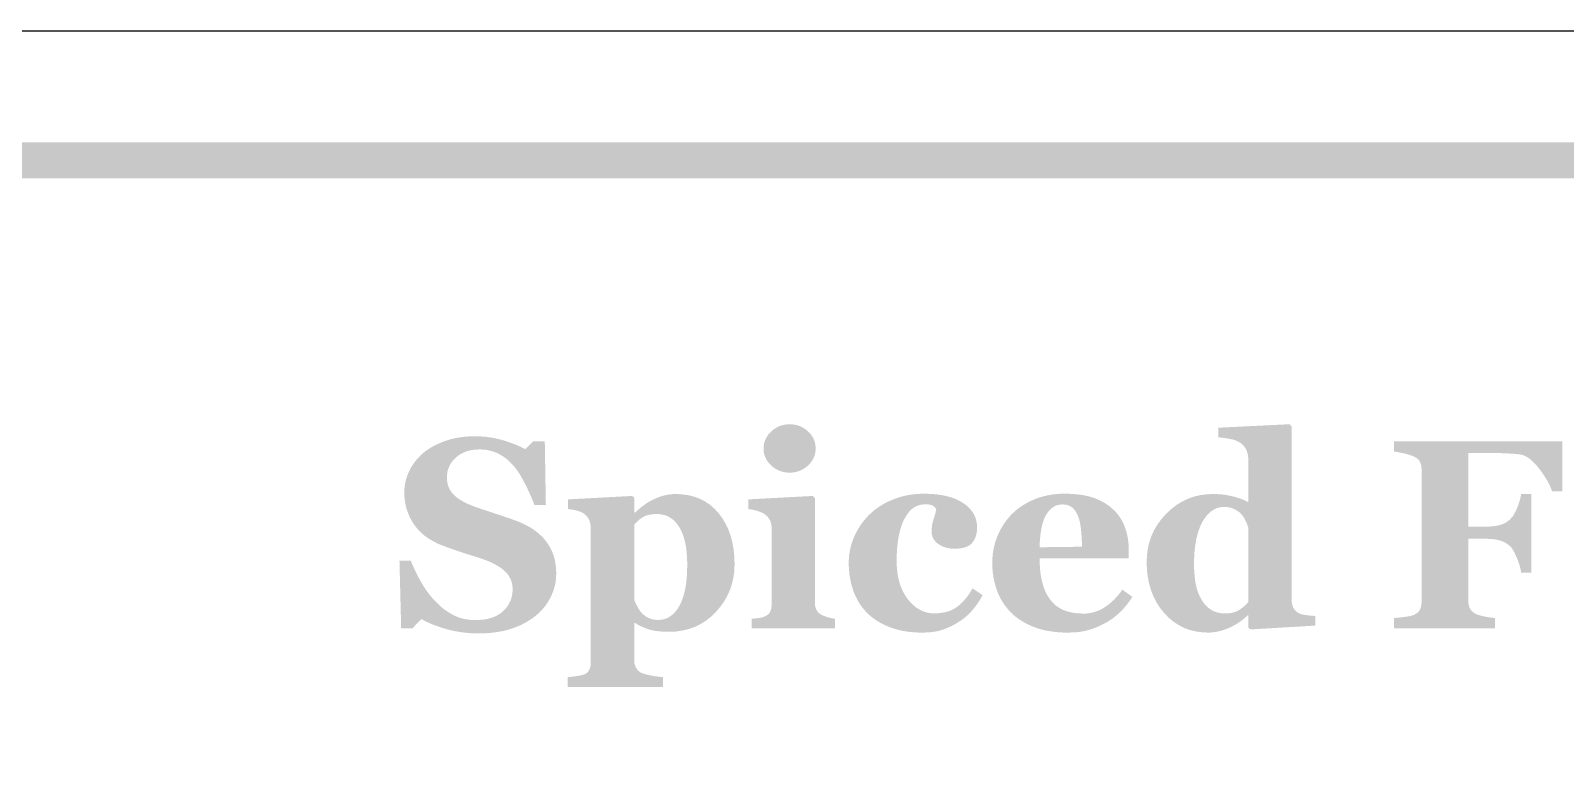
# Model space of a CAD drawing. Header units: millimetres. Extents: x 6 to 594, y 82 to 394.
# Drawn here: x 440.6 to 457.65, y 223.7 to 232.04 of the extents above; entities that cross this region are included whole.
import ezdxf

# ---------------------------------------------------------------- set-up
doc = ezdxf.new("R2010")
doc.units = ezdxf.units.MM
doc.layers.add('CUT', color=1, linetype='Continuous')
doc.layers.add('RASTER', color=7, linetype='Continuous')

msp = doc.modelspace()

# ---------------------------------------------------------------- hatches: boundary and pattern name
at = {"layer": 'RASTER'}
h = msp.add_hatch(color=7, dxfattribs=at)
h.paths.add_polyline_path([(431.8, 228.6), (431.834, 229.116), (431.938, 229.563), (432.109, 229.941), (432.35, 230.25), (432.659, 230.491), (433.038, 230.663), (433.484, 230.766), (434, 230.8), (491.2, 230.8), (491.716, 230.766), (492.163, 230.663), (492.541, 230.491), (492.85, 230.25), (493.091, 229.941), (493.263, 229.563), (493.366, 229.116), (493.4, 228.6), (493.4, 215.4), (493.366, 214.884), (493.263, 214.438), (493.091, 214.059), (492.85, 213.75), (492.541, 213.509), (492.163, 213.337), (491.716, 213.234), (491.2, 213.2), (434, 213.2), (433.484, 213.234), (433.038, 213.337), (432.659, 213.509), (432.35, 213.75), (432.109, 214.059), (431.938, 214.438), (431.834, 214.884), (431.8, 215.4)])
h.paths.add_polyline_path([(432.2, 228.6), (432.2, 215.4), (432.228, 214.978), (432.313, 214.613), (432.453, 214.303), (432.65, 214.05), (432.903, 213.853), (433.213, 213.712), (433.578, 213.628), (434, 213.6), (491.2, 213.6), (491.622, 213.628), (491.988, 213.712), (492.297, 213.853), (492.55, 214.05), (492.747, 214.303), (492.888, 214.613), (492.972, 214.978), (493, 215.4), (493, 228.6), (492.972, 229.022), (492.888, 229.388), (492.747, 229.697), (492.55, 229.95), (492.297, 230.147), (491.988, 230.288), (491.622, 230.372), (491.2, 230.4), (434, 230.4), (433.578, 230.372), (433.213, 230.288), (432.903, 230.147), (432.65, 229.95), (432.453, 229.697), (432.313, 229.388), (432.228, 229.022), (432.2, 228.6)])
h = msp.add_hatch(color=7, dxfattribs=at)
h.paths.add_polyline_path([(449.534, 225.4), (448.608, 225.4), (448.608, 225.507), (448.617, 225.508), (448.627, 225.508), (448.636, 225.509), (448.646, 225.51), (448.655, 225.511), (448.664, 225.512), (448.673, 225.513), (448.683, 225.514), (448.692, 225.515), (448.7, 225.517), (448.709, 225.518), (448.717, 225.52), (448.724, 225.522), (448.732, 225.524), (448.739, 225.526), (448.746, 225.529), (448.757, 225.534), (448.767, 225.539), (448.777, 225.544), (448.785, 225.55), (448.793, 225.557), (448.8, 225.564), (448.806, 225.571), (448.811, 225.579), (448.816, 225.588), (448.82, 225.597), (448.823, 225.607), (448.826, 225.618), (448.828, 225.629), (448.829, 225.641), (448.83, 225.653), (448.83, 225.667), (448.83, 226.519), (448.83, 226.532), (448.829, 226.544), (448.827, 226.556), (448.825, 226.567), (448.821, 226.578), (448.817, 226.589), (448.813, 226.599), (448.807, 226.609), (448.801, 226.619), (448.795, 226.628), (448.788, 226.636), (448.781, 226.644), (448.773, 226.652), (448.765, 226.659), (448.757, 226.665), (448.748, 226.671), (448.741, 226.676), (448.734, 226.68), (448.725, 226.684), (448.715, 226.689), (448.705, 226.693), (448.694, 226.697), (448.682, 226.701), (448.669, 226.705), (448.655, 226.709), (448.642, 226.713), (448.63, 226.716), (448.618, 226.718), (448.605, 226.721), (448.594, 226.723), (448.582, 226.724), (448.571, 226.726), (448.571, 226.833), (449.289, 226.871), (449.311, 226.849), (449.311, 225.686), (449.311, 225.673), (449.312, 225.661), (449.314, 225.649), (449.316, 225.638), (449.32, 225.628), (449.323, 225.617), (449.328, 225.608), (449.333, 225.598), (449.339, 225.59), (449.345, 225.582), (449.352, 225.574), (449.36, 225.567), (449.368, 225.561), (449.377, 225.555), (449.386, 225.55), (449.396, 225.545), (449.403, 225.542), (449.411, 225.539), (449.419, 225.536), (449.427, 225.533), (449.435, 225.53), (449.443, 225.527), (449.452, 225.524), (449.46, 225.522), (449.469, 225.519), (449.478, 225.517), (449.487, 225.515), (449.496, 225.513), (449.505, 225.511), (449.515, 225.509), (449.524, 225.508), (449.534, 225.507)])
h.paths.add_polyline_path([(449.32, 227.398), (449.318, 227.371), (449.314, 227.344), (449.308, 227.319), (449.298, 227.295), (449.286, 227.272), (449.272, 227.25), (449.254, 227.228), (449.234, 227.208), (449.212, 227.19), (449.189, 227.174), (449.165, 227.161), (449.14, 227.15), (449.115, 227.141), (449.088, 227.135), (449.06, 227.131), (449.031, 227.13), (449.002, 227.131), (448.974, 227.135), (448.947, 227.141), (448.921, 227.15), (448.896, 227.161), (448.872, 227.174), (448.849, 227.19), (448.827, 227.208), (448.807, 227.228), (448.789, 227.25), (448.775, 227.272), (448.763, 227.295), (448.753, 227.319), (448.746, 227.344), (448.742, 227.371), (448.741, 227.398), (448.742, 227.425), (448.746, 227.452), (448.753, 227.477), (448.763, 227.501), (448.775, 227.525), (448.789, 227.547), (448.807, 227.568), (448.827, 227.588), (448.849, 227.607), (448.872, 227.623), (448.896, 227.637), (448.921, 227.648), (448.947, 227.656), (448.974, 227.663), (449.002, 227.666), (449.031, 227.668), (449.06, 227.666), (449.088, 227.663), (449.115, 227.656), (449.141, 227.648), (449.166, 227.637), (449.19, 227.623), (449.213, 227.607), (449.235, 227.588), (449.255, 227.568), (449.272, 227.547), (449.287, 227.525), (449.298, 227.501), (449.308, 227.477), (449.314, 227.452), (449.318, 227.425), (449.32, 227.398)])
h = msp.add_hatch(color=7, dxfattribs=at)
h.paths.add_polyline_path([(454.871, 225.431), (454.149, 225.388), (454.127, 225.409), (454.127, 225.544), (454.117, 225.546), (454.098, 225.527), (454.078, 225.509), (454.056, 225.491), (454.033, 225.474), (454.008, 225.457), (453.981, 225.441), (453.953, 225.426), (453.923, 225.411), (453.892, 225.397), (453.862, 225.386), (453.831, 225.376), (453.8, 225.368), (453.769, 225.361), (453.738, 225.357), (453.707, 225.354), (453.676, 225.353), (453.604, 225.357), (453.535, 225.367), (453.469, 225.384), (453.406, 225.408), (453.347, 225.439), (453.291, 225.477), (453.238, 225.521), (453.188, 225.573), (453.143, 225.63), (453.104, 225.691), (453.071, 225.756), (453.044, 225.825), (453.023, 225.898), (453.008, 225.975), (452.999, 226.056), (452.996, 226.141), (453, 226.217), (453.01, 226.29), (453.027, 226.361), (453.05, 226.428), (453.08, 226.493), (453.117, 226.555), (453.161, 226.615), (453.211, 226.671), (453.266, 226.723), (453.324, 226.768), (453.385, 226.806), (453.448, 226.837), (453.515, 226.862), (453.584, 226.879), (453.656, 226.889), (453.73, 226.893), (453.76, 226.892), (453.79, 226.891), (453.818, 226.889), (453.847, 226.886), (453.875, 226.882), (453.902, 226.877), (453.929, 226.872), (453.956, 226.866), (453.982, 226.859), (454.006, 226.851), (454.029, 226.844), (454.051, 226.836), (454.071, 226.828), (454.09, 226.82), (454.108, 226.811), (454.124, 226.802), (454.124, 227.281), (454.124, 227.294), (454.123, 227.308), (454.121, 227.321), (454.119, 227.333), (454.116, 227.346), (454.112, 227.358), (454.108, 227.371), (454.102, 227.383), (454.097, 227.394), (454.091, 227.405), (454.084, 227.415), (454.077, 227.425), (454.069, 227.434), (454.061, 227.442), (454.053, 227.45), (454.044, 227.457), (454.032, 227.464), (454.02, 227.472), (454.007, 227.478), (453.993, 227.484), (453.978, 227.49), (453.963, 227.495), (453.947, 227.499), (453.93, 227.503), (453.913, 227.506), (453.896, 227.509), (453.879, 227.512), (453.862, 227.515), (453.845, 227.517), (453.828, 227.519), (453.811, 227.521), (453.793, 227.523), (453.793, 227.629), (454.584, 227.668), (454.606, 227.644), (454.606, 225.724), (454.607, 225.71), (454.607, 225.697), (454.609, 225.684), (454.611, 225.672), (454.614, 225.661), (454.617, 225.65), (454.62, 225.64), (454.625, 225.63), (454.63, 225.621), (454.635, 225.612), (454.642, 225.604), (454.649, 225.596), (454.656, 225.589), (454.665, 225.582), (454.674, 225.576), (454.684, 225.57), (454.692, 225.566), (454.701, 225.562), (454.711, 225.559), (454.722, 225.556), (454.734, 225.553), (454.746, 225.551), (454.76, 225.548), (454.774, 225.546), (454.789, 225.545), (454.802, 225.543), (454.816, 225.542), (454.828, 225.541), (454.84, 225.54), (454.851, 225.539), (454.862, 225.538), (454.871, 225.538)])
h.paths.add_polyline_path([(454.124, 225.692), (454.124, 226.519), (454.122, 226.528), (454.119, 226.536), (454.116, 226.545), (454.112, 226.555), (454.108, 226.564), (454.105, 226.574), (454.1, 226.584), (454.096, 226.594), (454.091, 226.604), (454.086, 226.614), (454.08, 226.624), (454.074, 226.634), (454.068, 226.643), (454.061, 226.653), (454.053, 226.662), (454.045, 226.671), (454.038, 226.679), (454.029, 226.686), (454.021, 226.694), (454.011, 226.7), (454.001, 226.707), (453.99, 226.714), (453.979, 226.72), (453.967, 226.726), (453.954, 226.731), (453.942, 226.736), (453.928, 226.74), (453.915, 226.743), (453.901, 226.746), (453.886, 226.748), (453.872, 226.749), (453.856, 226.749), (453.821, 226.747), (453.786, 226.739), (453.754, 226.726), (453.723, 226.708), (453.694, 226.684), (453.666, 226.656), (453.64, 226.622), (453.616, 226.584), (453.594, 226.54), (453.575, 226.492), (453.559, 226.44), (453.546, 226.384), (453.536, 226.323), (453.528, 226.259), (453.524, 226.19), (453.522, 226.116), (453.523, 226.087), (453.523, 226.058), (453.525, 226.031), (453.527, 226.004), (453.529, 225.977), (453.532, 225.952), (453.535, 225.927), (453.539, 225.903), (453.544, 225.88), (453.549, 225.857), (453.555, 225.835), (453.562, 225.813), (453.57, 225.792), (453.579, 225.771), (453.588, 225.751), (453.599, 225.731), (453.61, 225.712), (453.621, 225.694), (453.634, 225.678), (453.647, 225.662), (453.661, 225.647), (453.676, 225.634), (453.691, 225.621), (453.708, 225.609), (453.725, 225.599), (453.743, 225.59), (453.761, 225.583), (453.781, 225.577), (453.802, 225.572), (453.823, 225.568), (453.845, 225.566), (453.868, 225.566), (453.89, 225.566), (453.911, 225.568), (453.931, 225.57), (453.95, 225.574), (453.968, 225.579), (453.985, 225.585), (454.001, 225.592), (454.016, 225.6), (454.031, 225.609), (454.045, 225.619), (454.059, 225.629), (454.072, 225.64), (454.086, 225.652), (454.099, 225.664), (454.112, 225.678), (454.124, 225.692)])
for points in [[(445.576, 225.344), (445.528, 225.345), (445.482, 225.347), (445.436, 225.351), (445.392, 225.356), (445.348, 225.363), (445.304, 225.371), (445.262, 225.38), (445.22, 225.391), (445.18, 225.403), (445.141, 225.416), (445.104, 225.429), (445.068, 225.442), (445.034, 225.457), (445.002, 225.471), (444.971, 225.487), (444.941, 225.503), (444.84, 225.4), (444.716, 225.4), (444.697, 226.151), (444.823, 226.151), (444.834, 226.125), (444.845, 226.097), (444.858, 226.07), (444.871, 226.042), (444.885, 226.013), (444.9, 225.984), (444.915, 225.955), (444.931, 225.926), (444.948, 225.897), (444.965, 225.868), (444.983, 225.84), (445.002, 225.813), (445.021, 225.787), (445.041, 225.762), (445.062, 225.737), (445.083, 225.713), (445.106, 225.69), (445.129, 225.667), (445.153, 225.645), (445.178, 225.624), (445.203, 225.605), (445.229, 225.587), (445.256, 225.57), (445.283, 225.554), (445.312, 225.539), (445.341, 225.527), (445.372, 225.516), (445.403, 225.508), (445.436, 225.501), (445.47, 225.496), (445.505, 225.493), (445.542, 225.492), (445.59, 225.494), (445.636, 225.498), (445.678, 225.506), (445.718, 225.517), (445.755, 225.53), (445.788, 225.547), (445.819, 225.567), (445.847, 225.59), (445.872, 225.615), (445.894, 225.642), (445.912, 225.67), (445.927, 225.7), (445.939, 225.731), (445.947, 225.764), (445.952, 225.799), (445.954, 225.835), (445.952, 225.865), (445.948, 225.893), (445.941, 225.921), (445.931, 225.947), (445.918, 225.972), (445.903, 225.996), (445.885, 226.018), (445.863, 226.039), (445.839, 226.06), (445.812, 226.079), (445.782, 226.098), (445.749, 226.116), (445.712, 226.134), (445.673, 226.151), (445.63, 226.167), (445.584, 226.182), (445.554, 226.192), (445.524, 226.202), (445.495, 226.211), (445.466, 226.22), (445.438, 226.229), (445.411, 226.238), (445.384, 226.247), (445.358, 226.255), (445.332, 226.264), (445.307, 226.272), (445.282, 226.281), (445.258, 226.29), (445.234, 226.298), (445.21, 226.307), (445.187, 226.316), (445.164, 226.324), (445.113, 226.346), (445.066, 226.371), (445.022, 226.397), (444.981, 226.426), (444.944, 226.457), (444.91, 226.49), (444.88, 226.525), (444.853, 226.563), (444.829, 226.602), (444.808, 226.643), (444.791, 226.685), (444.776, 226.728), (444.765, 226.771), (444.757, 226.817), (444.752, 226.863), (444.751, 226.91), (444.752, 226.941), (444.754, 226.97), (444.758, 227), (444.764, 227.029), (444.771, 227.059), (444.781, 227.087), (444.791, 227.116), (444.804, 227.144), (444.818, 227.172), (444.833, 227.199), (444.85, 227.225), (444.868, 227.25), (444.888, 227.275), (444.91, 227.299), (444.933, 227.323), (444.957, 227.345), (444.982, 227.366), (445.009, 227.385), (445.038, 227.404), (445.068, 227.421), (445.099, 227.438), (445.133, 227.453), (445.168, 227.468), (445.205, 227.482), (445.243, 227.494), (445.282, 227.505), (445.322, 227.514), (445.362, 227.521), (445.404, 227.527), (445.446, 227.531), (445.489, 227.533), (445.533, 227.534), (445.576, 227.534), (445.618, 227.531), (445.66, 227.528), (445.7, 227.522), (445.741, 227.516), (445.78, 227.507), (445.819, 227.498), (445.857, 227.487), (445.894, 227.475), (445.928, 227.463), (445.961, 227.451), (445.992, 227.439), (446.02, 227.427), (446.047, 227.415), (446.072, 227.403), (446.094, 227.391), (446.183, 227.479), (446.311, 227.479), (446.323, 226.77), (446.197, 226.77), (446.185, 226.798), (446.174, 226.827), (446.162, 226.856), (446.149, 226.885), (446.136, 226.914), (446.122, 226.944), (446.108, 226.974), (446.093, 227.003), (446.078, 227.032), (446.063, 227.06), (446.048, 227.087), (446.032, 227.113), (446.017, 227.137), (446.001, 227.16), (445.985, 227.181), (445.968, 227.202), (445.95, 227.222), (445.931, 227.242), (445.911, 227.261), (445.891, 227.278), (445.87, 227.295), (445.848, 227.31), (445.826, 227.324), (445.803, 227.337), (445.779, 227.349), (445.754, 227.359), (445.728, 227.368), (445.701, 227.375), (445.673, 227.381), (445.644, 227.385), (445.614, 227.387), (445.583, 227.388), (445.544, 227.386), (445.507, 227.382), (445.472, 227.375), (445.439, 227.365), (445.408, 227.353), (445.378, 227.338), (445.35, 227.319), (445.324, 227.298), (445.301, 227.275), (445.28, 227.251), (445.263, 227.225), (445.249, 227.198), (445.238, 227.17), (445.23, 227.141), (445.226, 227.11), (445.224, 227.077), (445.225, 227.047), (445.229, 227.018), (445.236, 226.99), (445.246, 226.964), (445.258, 226.939), (445.273, 226.916), (445.291, 226.894), (445.311, 226.874), (445.334, 226.854), (445.361, 226.835), (445.39, 226.817), (445.423, 226.799), (445.458, 226.782), (445.497, 226.766), (445.538, 226.75), (445.583, 226.734), (445.61, 226.725), (445.637, 226.716), (445.665, 226.707), (445.692, 226.698), (445.72, 226.689), (445.748, 226.68), (445.776, 226.67), (445.804, 226.661), (445.832, 226.652), (445.859, 226.643), (445.885, 226.634), (445.911, 226.625), (445.935, 226.617), (445.959, 226.608), (445.982, 226.599), (446.005, 226.591), (446.056, 226.569), (446.105, 226.546), (446.15, 226.521), (446.192, 226.493), (446.231, 226.464), (446.266, 226.433), (446.299, 226.4), (446.328, 226.365), (446.354, 226.327), (446.376, 226.288), (446.395, 226.247), (446.411, 226.203), (446.423, 226.157), (446.431, 226.109), (446.437, 226.059), (446.438, 226.006), (446.437, 225.973), (446.434, 225.94), (446.43, 225.907), (446.423, 225.874), (446.414, 225.841), (446.403, 225.809), (446.39, 225.777), (446.375, 225.746), (446.359, 225.715), (446.341, 225.685), (446.322, 225.657), (446.301, 225.63), (446.279, 225.605), (446.256, 225.581), (446.232, 225.558), (446.205, 225.536), (446.176, 225.514), (446.145, 225.493), (446.112, 225.473), (446.079, 225.455), (446.045, 225.437), (446.009, 225.422), (445.972, 225.407), (445.934, 225.394), (445.895, 225.382), (445.854, 225.372), (445.812, 225.364), (445.768, 225.357), (445.722, 225.351), (445.675, 225.347), (445.626, 225.345), (445.576, 225.344)], [(457.612, 226.923), (457.499, 226.923), (457.488, 226.954), (457.474, 226.985), (457.458, 227.017), (457.441, 227.049), (457.421, 227.081), (457.399, 227.114), (457.375, 227.148), (457.349, 227.182), (457.323, 227.214), (457.296, 227.243), (457.27, 227.267), (457.244, 227.288), (457.219, 227.305), (457.194, 227.318), (457.169, 227.327), (457.145, 227.332), (457.133, 227.334), (457.121, 227.335), (457.108, 227.336), (457.094, 227.338), (457.079, 227.339), (457.063, 227.34), (457.046, 227.341), (457.028, 227.342), (457.01, 227.343), (456.992, 227.344), (456.974, 227.345), (456.957, 227.346), (456.941, 227.346), (456.924, 227.347), (456.909, 227.347), (456.893, 227.347), (456.569, 227.347), (456.569, 226.531), (456.776, 226.531), (456.797, 226.531), (456.818, 226.532), (456.838, 226.534), (456.858, 226.536), (456.876, 226.539), (456.894, 226.542), (456.912, 226.546), (456.928, 226.551), (456.944, 226.556), (456.959, 226.562), (456.974, 226.57), (456.989, 226.578), (457.003, 226.588), (457.017, 226.598), (457.03, 226.609), (457.042, 226.622), (457.052, 226.632), (457.061, 226.643), (457.07, 226.656), (457.078, 226.671), (457.087, 226.687), (457.096, 226.704), (457.105, 226.723), (457.113, 226.744), (457.122, 226.765), (457.129, 226.785), (457.135, 226.805), (457.141, 226.824), (457.146, 226.842), (457.15, 226.859), (457.153, 226.875), (457.155, 226.891), (457.267, 226.891), (457.267, 226.017), (457.155, 226.017), (457.153, 226.034), (457.15, 226.051), (457.146, 226.07), (457.141, 226.09), (457.135, 226.11), (457.127, 226.132), (457.119, 226.154), (457.11, 226.177), (457.1, 226.2), (457.091, 226.22), (457.082, 226.239), (457.073, 226.256), (457.065, 226.27), (457.057, 226.283), (457.05, 226.294), (457.042, 226.302), (457.031, 226.314), (457.02, 226.324), (457.007, 226.334), (456.994, 226.343), (456.98, 226.351), (456.965, 226.359), (456.95, 226.366), (456.934, 226.372), (456.917, 226.377), (456.899, 226.382), (456.881, 226.386), (456.861, 226.389), (456.841, 226.391), (456.82, 226.393), (456.798, 226.394), (456.776, 226.395), (456.569, 226.395), (456.569, 225.706), (456.57, 225.693), (456.57, 225.681), (456.572, 225.669), (456.574, 225.657), (456.577, 225.646), (456.58, 225.636), (456.584, 225.626), (456.589, 225.616), (456.595, 225.607), (456.601, 225.598), (456.609, 225.59), (456.618, 225.582), (456.628, 225.575), (456.639, 225.568), (456.651, 225.561), (456.664, 225.555), (456.673, 225.552), (456.682, 225.549), (456.692, 225.546), (456.703, 225.543), (456.714, 225.54), (456.726, 225.537), (456.739, 225.534), (456.753, 225.531), (456.767, 225.528), (456.781, 225.526), (456.795, 225.524), (456.809, 225.521), (456.823, 225.519), (456.837, 225.518), (456.851, 225.516), (456.865, 225.514), (456.865, 225.4), (455.745, 225.4), (455.745, 225.514), (455.756, 225.515), (455.768, 225.517), (455.78, 225.518), (455.794, 225.52), (455.809, 225.521), (455.824, 225.523), (455.84, 225.525), (455.857, 225.527), (455.874, 225.529), (455.89, 225.531), (455.904, 225.533), (455.917, 225.536), (455.929, 225.538), (455.939, 225.541), (455.948, 225.544), (455.955, 225.546), (455.968, 225.552), (455.98, 225.558), (455.99, 225.564), (456, 225.571), (456.009, 225.578), (456.016, 225.586), (456.023, 225.595), (456.029, 225.604), (456.034, 225.613), (456.038, 225.623), (456.041, 225.634), (456.044, 225.645), (456.046, 225.657), (456.048, 225.67), (456.049, 225.683), (456.049, 225.697), (456.049, 227.164), (456.049, 227.176), (456.048, 227.188), (456.047, 227.199), (456.045, 227.21), (456.042, 227.221), (456.039, 227.231), (456.035, 227.241), (456.031, 227.251), (456.026, 227.26), (456.019, 227.269), (456.012, 227.277), (456.003, 227.285), (455.993, 227.293), (455.982, 227.3), (455.969, 227.307), (455.955, 227.313), (455.945, 227.317), (455.933, 227.322), (455.921, 227.326), (455.908, 227.33), (455.894, 227.334), (455.879, 227.338), (455.864, 227.342), (455.847, 227.345), (455.831, 227.349), (455.815, 227.352), (455.801, 227.355), (455.788, 227.357), (455.775, 227.36), (455.764, 227.362), (455.754, 227.363), (455.745, 227.364), (455.745, 227.479), (457.612, 227.479)], [(450.505, 225.353), (450.455, 225.354), (450.406, 225.357), (450.359, 225.361), (450.313, 225.368), (450.269, 225.376), (450.226, 225.386), (450.185, 225.399), (450.145, 225.412), (450.107, 225.428), (450.071, 225.445), (450.036, 225.463), (450.003, 225.483), (449.972, 225.503), (449.942, 225.526), (449.914, 225.549), (449.888, 225.574), (449.864, 225.601), (449.841, 225.629), (449.819, 225.658), (449.8, 225.688), (449.782, 225.719), (449.765, 225.752), (449.75, 225.785), (449.737, 225.82), (449.726, 225.856), (449.715, 225.893), (449.707, 225.93), (449.7, 225.969), (449.694, 226.008), (449.691, 226.048), (449.688, 226.088), (449.687, 226.129), (449.688, 226.167), (449.691, 226.205), (449.696, 226.242), (449.703, 226.278), (449.711, 226.314), (449.722, 226.35), (449.734, 226.385), (449.748, 226.42), (449.764, 226.453), (449.781, 226.486), (449.8, 226.518), (449.82, 226.549), (449.841, 226.578), (449.864, 226.607), (449.888, 226.635), (449.913, 226.661), (449.941, 226.687), (449.97, 226.712), (450.001, 226.735), (450.033, 226.757), (450.067, 226.778), (450.103, 226.797), (450.14, 226.815), (450.179, 226.832), (450.219, 226.847), (450.26, 226.86), (450.303, 226.871), (450.346, 226.88), (450.39, 226.887), (450.436, 226.892), (450.482, 226.895), (450.53, 226.896), (450.595, 226.894), (450.657, 226.889), (450.716, 226.881), (450.771, 226.87), (450.823, 226.856), (450.871, 226.838), (450.915, 226.818), (450.956, 226.794), (450.993, 226.767), (451.025, 226.738), (451.051, 226.707), (451.074, 226.674), (451.091, 226.639), (451.103, 226.601), (451.11, 226.561), (451.113, 226.519), (451.112, 226.493), (451.109, 226.469), (451.105, 226.446), (451.099, 226.424), (451.091, 226.403), (451.081, 226.384), (451.07, 226.366), (451.057, 226.349), (451.042, 226.334), (451.024, 226.321), (451.004, 226.31), (450.981, 226.301), (450.956, 226.294), (450.928, 226.289), (450.898, 226.286), (450.865, 226.285), (450.838, 226.286), (450.812, 226.288), (450.788, 226.292), (450.764, 226.298), (450.742, 226.305), (450.721, 226.314), (450.7, 226.325), (450.681, 226.338), (450.664, 226.351), (450.649, 226.366), (450.636, 226.382), (450.626, 226.398), (450.618, 226.416), (450.612, 226.435), (450.608, 226.454), (450.607, 226.475), (450.608, 226.493), (450.609, 226.511), (450.611, 226.529), (450.613, 226.547), (450.616, 226.564), (450.621, 226.582), (450.625, 226.6), (450.631, 226.617), (450.636, 226.634), (450.641, 226.65), (450.646, 226.665), (450.649, 226.679), (450.653, 226.692), (450.655, 226.704), (450.657, 226.715), (450.659, 226.724), (450.654, 226.731), (450.65, 226.737), (450.645, 226.742), (450.64, 226.747), (450.635, 226.752), (450.629, 226.757), (450.624, 226.761), (450.618, 226.765), (450.611, 226.768), (450.603, 226.771), (450.595, 226.773), (450.586, 226.775), (450.576, 226.776), (450.565, 226.778), (450.553, 226.778), (450.54, 226.778), (450.524, 226.778), (450.508, 226.776), (450.492, 226.774), (450.477, 226.771), (450.462, 226.766), (450.448, 226.761), (450.434, 226.755), (450.42, 226.748), (450.406, 226.739), (450.393, 226.729), (450.38, 226.718), (450.367, 226.705), (450.355, 226.691), (450.343, 226.675), (450.331, 226.658), (450.319, 226.639), (450.308, 226.62), (450.297, 226.6), (450.287, 226.577), (450.278, 226.554), (450.269, 226.528), (450.261, 226.501), (450.253, 226.473), (450.246, 226.443), (450.24, 226.411), (450.234, 226.378), (450.23, 226.344), (450.226, 226.307), (450.223, 226.27), (450.221, 226.23), (450.22, 226.19), (450.219, 226.147), (450.221, 226.083), (450.227, 226.023), (450.236, 225.966), (450.25, 225.912), (450.267, 225.861), (450.288, 225.813), (450.313, 225.768), (450.341, 225.727), (450.373, 225.689), (450.406, 225.657), (450.44, 225.629), (450.476, 225.607), (450.513, 225.589), (450.552, 225.577), (450.592, 225.569), (450.634, 225.567), (450.673, 225.568), (450.711, 225.572), (450.746, 225.577), (450.78, 225.585), (450.811, 225.595), (450.84, 225.608), (450.867, 225.623), (450.892, 225.64), (450.916, 225.659), (450.939, 225.68), (450.961, 225.702), (450.983, 225.727), (451.004, 225.754), (451.024, 225.782), (451.044, 225.813), (451.063, 225.845), (451.173, 225.769), (451.161, 225.747), (451.149, 225.725), (451.136, 225.704), (451.123, 225.684), (451.109, 225.663), (451.095, 225.644), (451.08, 225.625), (451.064, 225.606), (451.048, 225.588), (451.031, 225.57), (451.014, 225.553), (450.995, 225.536), (450.976, 225.52), (450.956, 225.504), (450.935, 225.489), (450.913, 225.475), (450.89, 225.46), (450.867, 225.447), (450.844, 225.434), (450.82, 225.422), (450.797, 225.411), (450.773, 225.401), (450.75, 225.392), (450.726, 225.384), (450.702, 225.377), (450.676, 225.37), (450.65, 225.365), (450.623, 225.361), (450.595, 225.357), (450.566, 225.355), (450.536, 225.354), (450.505, 225.353)]]:
    msp.add_hatch(color=7, dxfattribs=at).paths.add_polyline_path(points)
h = msp.add_hatch(color=7, dxfattribs=at)
h.paths.add_polyline_path([(448.419, 226.113), (448.416, 226.037), (448.406, 225.964), (448.39, 225.894), (448.367, 225.826), (448.338, 225.761), (448.303, 225.699), (448.261, 225.64), (448.212, 225.583), (448.159, 225.531), (448.102, 225.486), (448.042, 225.448), (447.978, 225.417), (447.911, 225.393), (447.841, 225.376), (447.767, 225.365), (447.689, 225.362), (447.655, 225.362), (447.622, 225.364), (447.591, 225.366), (447.562, 225.369), (447.534, 225.373), (447.508, 225.378), (447.484, 225.384), (447.461, 225.39), (447.439, 225.398), (447.419, 225.406), (447.399, 225.414), (447.381, 225.422), (447.363, 225.431), (447.346, 225.44), (447.331, 225.45), (447.316, 225.46), (447.304, 225.46), (447.304, 225.048), (447.304, 225.036), (447.306, 225.024), (447.307, 225.012), (447.31, 225), (447.313, 224.99), (447.317, 224.979), (447.321, 224.969), (447.327, 224.959), (447.333, 224.95), (447.339, 224.941), (447.346, 224.933), (447.354, 224.926), (447.362, 224.919), (447.371, 224.913), (447.381, 224.908), (447.391, 224.903), (447.401, 224.899), (447.412, 224.896), (447.425, 224.892), (447.438, 224.888), (447.453, 224.884), (447.468, 224.881), (447.485, 224.877), (447.503, 224.874), (447.52, 224.871), (447.537, 224.868), (447.554, 224.866), (447.569, 224.864), (447.584, 224.862), (447.598, 224.86), (447.611, 224.859), (447.623, 224.858), (447.623, 224.75), (446.566, 224.75), (446.566, 224.858), (446.575, 224.859), (446.585, 224.86), (446.596, 224.861), (446.607, 224.862), (446.619, 224.864), (446.631, 224.865), (446.644, 224.867), (446.658, 224.869), (446.672, 224.871), (446.684, 224.873), (446.696, 224.875), (446.707, 224.877), (446.717, 224.879), (446.726, 224.881), (446.734, 224.884), (446.742, 224.886), (446.753, 224.89), (446.763, 224.895), (446.773, 224.901), (446.781, 224.908), (446.788, 224.915), (446.795, 224.923), (446.801, 224.931), (446.805, 224.941), (446.809, 224.951), (446.813, 224.961), (446.816, 224.971), (446.818, 224.982), (446.82, 224.994), (446.821, 225.005), (446.822, 225.017), (446.822, 225.029), (446.822, 226.528), (446.821, 226.54), (446.819, 226.551), (446.817, 226.563), (446.814, 226.573), (446.811, 226.584), (446.808, 226.594), (446.804, 226.604), (446.799, 226.613), (446.795, 226.622), (446.789, 226.631), (446.783, 226.639), (446.776, 226.647), (446.768, 226.655), (446.76, 226.663), (446.751, 226.67), (446.742, 226.677), (446.734, 226.682), (446.726, 226.686), (446.717, 226.691), (446.708, 226.695), (446.698, 226.699), (446.687, 226.702), (446.676, 226.706), (446.664, 226.709), (446.652, 226.712), (446.64, 226.715), (446.628, 226.717), (446.616, 226.719), (446.604, 226.721), (446.592, 226.723), (446.58, 226.724), (446.569, 226.726), (446.569, 226.833), (447.282, 226.871), (447.304, 226.852), (447.304, 226.689), (447.316, 226.686), (447.34, 226.71), (447.365, 226.732), (447.391, 226.754), (447.418, 226.773), (447.445, 226.792), (447.473, 226.809), (447.501, 226.824), (447.53, 226.838), (447.56, 226.851), (447.589, 226.862), (447.619, 226.872), (447.648, 226.879), (447.677, 226.885), (447.706, 226.889), (447.735, 226.892), (447.764, 226.893), (447.838, 226.889), (447.908, 226.879), (447.974, 226.862), (448.035, 226.839), (448.093, 226.809), (448.147, 226.772), (448.197, 226.728), (448.243, 226.678), (448.284, 226.622), (448.32, 226.562), (448.35, 226.498), (448.375, 226.43), (448.394, 226.357), (448.408, 226.28), (448.416, 226.199), (448.419, 226.113)])
h.paths.add_polyline_path([(447.893, 226.108), (447.893, 226.135), (447.892, 226.162), (447.891, 226.189), (447.889, 226.215), (447.887, 226.241), (447.884, 226.267), (447.881, 226.292), (447.877, 226.318), (447.872, 226.342), (447.867, 226.367), (447.861, 226.39), (447.855, 226.413), (447.847, 226.435), (447.839, 226.456), (447.83, 226.477), (447.82, 226.497), (447.809, 226.516), (447.798, 226.535), (447.786, 226.552), (447.774, 226.568), (447.76, 226.583), (447.746, 226.598), (447.731, 226.611), (447.715, 226.623), (447.698, 226.634), (447.681, 226.644), (447.662, 226.652), (447.643, 226.658), (447.622, 226.663), (447.601, 226.667), (447.579, 226.669), (447.556, 226.67), (447.533, 226.67), (447.511, 226.668), (447.49, 226.665), (447.47, 226.662), (447.452, 226.657), (447.435, 226.651), (447.419, 226.645), (447.404, 226.637), (447.39, 226.629), (447.376, 226.619), (447.363, 226.61), (447.35, 226.599), (447.338, 226.588), (447.326, 226.576), (447.315, 226.564), (447.304, 226.551), (447.304, 225.721), (447.307, 225.713), (447.31, 225.705), (447.313, 225.696), (447.317, 225.687), (447.321, 225.678), (447.326, 225.667), (447.332, 225.657), (447.338, 225.645), (447.344, 225.634), (447.35, 225.623), (447.356, 225.613), (447.363, 225.604), (447.369, 225.595), (447.375, 225.586), (447.381, 225.579), (447.388, 225.571), (447.397, 225.562), (447.407, 225.553), (447.417, 225.545), (447.427, 225.537), (447.437, 225.53), (447.448, 225.524), (447.46, 225.518), (447.471, 225.513), (447.483, 225.508), (447.495, 225.504), (447.507, 225.501), (447.52, 225.499), (447.533, 225.496), (447.546, 225.495), (447.56, 225.494), (447.574, 225.494), (447.609, 225.496), (447.643, 225.504), (447.674, 225.516), (447.704, 225.533), (447.732, 225.555), (447.759, 225.582), (447.783, 225.613), (447.806, 225.65), (447.826, 225.691), (447.844, 225.737), (447.859, 225.787), (447.871, 225.842), (447.881, 225.902), (447.888, 225.966), (447.892, 226.034), (447.893, 226.108)])
h = msp.add_hatch(color=7, dxfattribs=at)
h.paths.add_polyline_path([(452.837, 225.75), (452.824, 225.729), (452.81, 225.709), (452.795, 225.689), (452.78, 225.669), (452.764, 225.649), (452.748, 225.63), (452.731, 225.611), (452.713, 225.593), (452.695, 225.574), (452.676, 225.557), (452.656, 225.54), (452.636, 225.524), (452.615, 225.508), (452.593, 225.494), (452.571, 225.479), (452.548, 225.466), (452.524, 225.452), (452.499, 225.44), (452.474, 225.428), (452.45, 225.417), (452.425, 225.407), (452.4, 225.398), (452.375, 225.389), (452.35, 225.382), (452.324, 225.375), (452.298, 225.369), (452.27, 225.364), (452.242, 225.36), (452.213, 225.357), (452.182, 225.355), (452.151, 225.354), (452.119, 225.353), (452.066, 225.354), (452.014, 225.357), (451.965, 225.362), (451.917, 225.369), (451.871, 225.377), (451.827, 225.388), (451.785, 225.4), (451.745, 225.415), (451.706, 225.431), (451.669, 225.448), (451.634, 225.467), (451.601, 225.487), (451.569, 225.508), (451.539, 225.531), (451.511, 225.555), (451.485, 225.58), (451.46, 225.607), (451.437, 225.635), (451.415, 225.663), (451.395, 225.694), (451.377, 225.725), (451.36, 225.757), (451.345, 225.791), (451.332, 225.826), (451.32, 225.861), (451.31, 225.898), (451.301, 225.935), (451.294, 225.973), (451.288, 226.012), (451.284, 226.051), (451.282, 226.091), (451.281, 226.132), (451.282, 226.17), (451.285, 226.206), (451.289, 226.243), (451.295, 226.279), (451.303, 226.314), (451.312, 226.35), (451.323, 226.384), (451.336, 226.419), (451.351, 226.453), (451.366, 226.485), (451.384, 226.517), (451.403, 226.548), (451.423, 226.578), (451.444, 226.607), (451.468, 226.635), (451.492, 226.663), (451.518, 226.688), (451.545, 226.712), (451.574, 226.735), (451.605, 226.757), (451.637, 226.777), (451.671, 226.796), (451.706, 226.814), (451.743, 226.831), (451.782, 226.846), (451.821, 226.859), (451.862, 226.87), (451.904, 226.879), (451.947, 226.887), (451.991, 226.892), (452.036, 226.895), (452.082, 226.896), (452.133, 226.895), (452.18, 226.892), (452.226, 226.889), (452.269, 226.883), (452.31, 226.876), (452.349, 226.868), (452.385, 226.857), (452.419, 226.846), (452.452, 226.833), (452.482, 226.819), (452.512, 226.803), (452.54, 226.786), (452.566, 226.769), (452.592, 226.75), (452.615, 226.729), (452.638, 226.708), (452.658, 226.687), (452.677, 226.664), (452.694, 226.641), (452.71, 226.617), (452.724, 226.592), (452.737, 226.566), (452.749, 226.539), (452.759, 226.511), (452.768, 226.483), (452.776, 226.454), (452.782, 226.424), (452.788, 226.395), (452.792, 226.365), (452.795, 226.335), (452.797, 226.304), (452.797, 226.273), (452.797, 226.178), (451.807, 226.178), (451.809, 226.105), (451.814, 226.037), (451.823, 225.973), (451.836, 225.913), (451.852, 225.859), (451.872, 225.808), (451.896, 225.762), (451.923, 225.721), (451.954, 225.684), (451.989, 225.652), (452.029, 225.625), (452.073, 225.603), (452.121, 225.586), (452.173, 225.574), (452.23, 225.567), (452.29, 225.564), (452.324, 225.565), (452.358, 225.569), (452.39, 225.575), (452.421, 225.583), (452.452, 225.594), (452.481, 225.606), (452.51, 225.622), (452.538, 225.64), (452.565, 225.659), (452.591, 225.68), (452.616, 225.702), (452.64, 225.725), (452.663, 225.75), (452.685, 225.775), (452.706, 225.802), (452.725, 225.831)])
h.paths.add_polyline_path([(452.277, 226.307), (452.277, 226.329), (452.277, 226.351), (452.276, 226.373), (452.275, 226.396), (452.274, 226.418), (452.272, 226.441), (452.271, 226.464), (452.268, 226.487), (452.266, 226.509), (452.263, 226.531), (452.26, 226.551), (452.256, 226.571), (452.252, 226.589), (452.248, 226.606), (452.243, 226.623), (452.238, 226.638), (452.231, 226.654), (452.224, 226.67), (452.216, 226.685), (452.208, 226.698), (452.199, 226.711), (452.19, 226.722), (452.18, 226.732), (452.17, 226.742), (452.158, 226.75), (452.147, 226.757), (452.134, 226.763), (452.121, 226.768), (452.107, 226.772), (452.092, 226.775), (452.077, 226.776), (452.06, 226.777), (452.033, 226.775), (452.007, 226.77), (451.982, 226.761), (451.959, 226.748), (451.937, 226.732), (451.917, 226.713), (451.898, 226.689), (451.88, 226.663), (451.864, 226.632), (451.85, 226.597), (451.838, 226.558), (451.828, 226.515), (451.82, 226.468), (451.814, 226.416), (451.809, 226.361), (451.807, 226.301)])

# ---------------------------------------------------------------- linework, layer by layer
at = {"layer": 'CUT'}
msp.add_lwpolyline([(433.599, 232.04), (491.601, 232.04)], dxfattribs=at)

doc.saveas('drawing.dxf')
